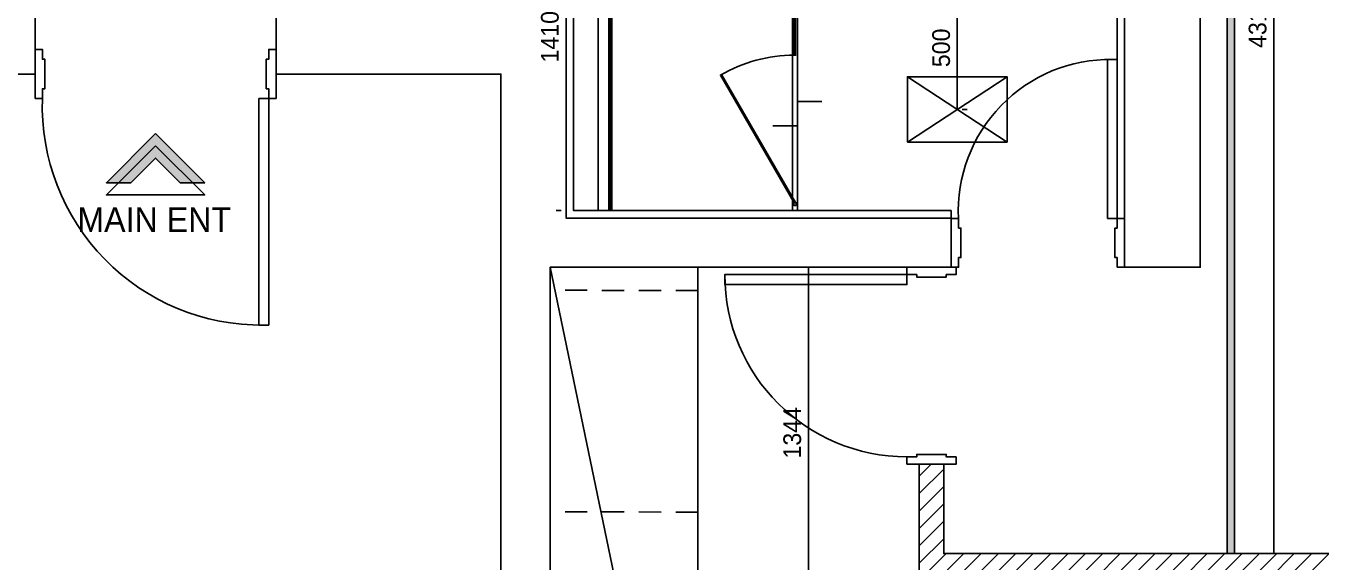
# Model space of a CAD drawing. Header units: millimetres. Extents: x 346859 to 753976, y -86090 to 5333.
# Drawn here: x 429710 to 434973, y -22960 to -20782 of the extents above; entities that cross this region are included whole.
import ezdxf
from ezdxf.enums import TextEntityAlignment as Align

# ---------------------------------------------------------------- set-up
doc = ezdxf.new("R2010")
doc.units = ezdxf.units.MM
doc.header["$LTSCALE"] = 60
doc.linetypes.add('HID', pattern=[2.5, 1.5, -1])
for name, color, linetype in [('06-FUR', 6, 'Continuous'), ('07-DIM WAL', 5, 'Continuous'), ('2CONTINUOUS', 2, 'Continuous'), ('3.기호.계단선', 30, 'Continuous'), ('ac-wall-fin', 3, 'Continuous'), ('CEIL-LIGHT', 7, 'Continuous'), ('CO-BATH', 6, 'Continuous'), ('CO-DO-FR', 7, 'Continuous'), ('CO-DOOR', 8, 'Continuous'), ('F-SYM', 7, 'Continuous')]:
    doc.layers.add(name, color=color, linetype=linetype)
doc.styles.add('YOURNAME', font='HY울릉도M.TTF')
doc.dimstyles.new('40', dxfattribs={"dimscale": 40, "dimtxt": 1.8, "dimasz": 0.9, "dimexe": 0.5, "dimexo": 1, "dimgap": 0.7, "dimtad": 1, "dimdec": 0, "dimzin": 0, "dimdsep": 46, "dimtxsty": 'YOURNAME', "dimblk": 'NONE', "dimcen": 0, "dimclrd": 1, "dimclre": 1, "dimclrt": 7, "dimadec": 0, "dimazin": 0, "dimtfac": 1, "dimtdec": 0, "dimtix": 1, "dimtmove": 2, "dimatfit": 3, "dimldrblk": 'NONE', "dimfxl": 1, "dimtolj": 1, "dimtzin": 0, "dimarcsym": 0})

# ---------------------------------------------------------------- blocks, each defined once
blk = doc.blocks.new('VUSAUSEH')
at = {"layer": '2CONTINUOUS'}
for points in [[(401508.2, 44145.2), (401508.2, 36948.2), (403328.2, 36948.2), (403328.2, 36200.2), (403947.2, 36200.2), (403947.2, 36495.2)], [(406040.2, 32517.2), (406040.2, 35415.2), (407670.2, 35415.2), (407670.2, 35615.2), (406105.2, 35615.2), (406105.2, 37185.2), (408375.2, 37185.2), (408375.2, 35415.2), (408682.2, 35415.2), (408682.2, 38430.2), (408582.2, 38430.2), (408582.2, 37285.2), (407322.2, 37285.2), (407322.2, 38430.2), (405147.2, 38430.2), (405147.2, 38325.2), (405978.2, 38325.2), (405978.2, 36495.2), (404927.2, 36495.2), (404927.2, 36200.2), (405840.2, 36200.2), (405840.2, 31122.2)]]:
    blk.add_lwpolyline(points, dxfattribs=at)
blk = doc.blocks.new('F-SYM-ENT NAME')
at = {"layer": 'F-SYM'}
h = blk.add_hatch(color=1, dxfattribs=at)
h.dxf.hatch_style = 1
h.paths.add_polyline_path([(-181266.5, -29724.5), (-181466.5, -29924.5), (-181366.5, -29924.5), (-181266.5, -29824.5), (-181166.5, -29924.5), (-181066.5, -29924.5)])
at = {"layer": 'F-SYM', "color": 1}
for points in [[(-181266.5, -29724.5), (-181466.5, -29924.5), (-181366.5, -29924.5), (-181266.5, -29824.5), (-181166.5, -29924.5), (-181066.5, -29924.5)], [(-181266.5, -29774.5), (-181466.5, -29974.5), (-181066.5, -29974.5)]]:
    blk.add_lwpolyline(points, close=True, dxfattribs=at)
at = {"layer": 'F-SYM', "color": 1, "style": 'YOURNAME'}
blk.add_attdef('ENT', text='', height=100, dxfattribs=at).set_placement((-181266.5, -30024.5), align=Align.TOP_CENTER)
blk = doc.blocks.new('D-002')
at = {"layer": 'CO-DO-FR'}
for points in [[(0, 200), (0, 0), (30, 0), (30, 40), (40, 40), (40, 160), (30, 160), (30, 200), (0, 200)], [(800, 200), (800, 0), (770, 0), (770, 40), (760, 40), (760, 160), (770, 160), (770, 200), (800, 200)]]:
    blk.add_lwpolyline(points, close=True, dxfattribs=at)
at = {"layer": 'CO-DOOR'}
blk.add_lwpolyline([(730, 940), (730, 200), (770, 200), (770, 940)], close=True, dxfattribs=at)
blk.add_arc((770, 200), 740, 90, 180, dxfattribs=at)
blk = doc.blocks.new('cjswjdeh')
at = {"layer": 'ac-wall-fin'}
h = blk.add_hatch(dxfattribs=at)
h.set_pattern_fill('_USER', color=256, scale=50, angle=45, pattern_type=0)
h.set_pattern_definition([(45, (25711, 37440), (-35.355339, 35.355339), [])])
h.paths.add_polyline_path([(435492.7, 31322.2), (435743.2, 31322.2), (435743.2, 31922.2), (435743.2, 34252.2), (435592.7, 34252.2), (433440.2, 34252.2), (433440.2, 34615.2), (433340.2, 34615.2), (433340.2, 34152.2), (434702.7, 34152.2), (435492.7, 34152.2), (435492.7, 33362.2)])
h.paths.add_polyline_path([(435643.2, 35202.2), (435643.2, 35052.2), (435743.2, 35052.2), (435743.2, 35202.2)])
at = {"layer": '06-FUR', "color": 8, "linetype": 'HID'}
for p, q in [((432441.2, 35320.7), (431841.2, 35322)), ((432441.2, 34420.7), (431841.2, 34422))]:
    blk.add_line(p, q, dxfattribs=at)
at = {"layer": '06-FUR', "color": 8}
blk.add_lwpolyline([(431840.2, 35415.2), (432440.2, 35415.2), (432440.2, 32526.2), (431840.2, 32526.2), (431840.2, 35415.2), (432440.2, 32526.2)], dxfattribs=at)
at = {"layer": '3.기호.계단선', "color": 8}
blk.add_line((432845.2, 37056.4), (432845.2, 35646.4), dxfattribs=at)
blk.add_lwpolyline([(432945.2, 36089.1), (432845.2, 36089.1), (432845.2, 35989.1), (432745.2, 35989.1)], dxfattribs=at)
at = {"layer": 'ac-wall-fin', "color": 8}
blk.add_line((433470.2, 35616.4), (433470.2, 35646.4), dxfattribs=at)
at = {"layer": 'ac-wall-fin'}
blk.add_line((433340.2, 34615.2), (433340.2, 34152.2), dxfattribs=at)
at = {"layer": 'ac-wall-fin', "color": 8}
blk.add_lwpolyline([(434145.2, 35615.2), (434145.2, 37156.4), (431935.2, 37156.4), (431935.2, 35646.4), (433470.2, 35646.4)], dxfattribs=at)
at = {"layer": 'ac-wall-fin'}
blk.add_lwpolyline([(433340.2, 34615.2), (433440.2, 34615.2), (433440.2, 34252.2), (435743.2, 34252.2)], dxfattribs=at)
at = {"layer": 'CO-BATH', "color": 8}
for points in [[(432825.2, 37056.4), (432825.2, 35646.4), (432845.2, 35646.4), (432845.2, 37056.4)], [(432837.7, 37036.4), (432837.7, 36276.4), (432832.7, 36276.4), (432832.7, 37036.4)], [(432537, 36198.5), (432837, 35678.9), (432832.7, 35676.4), (432532.7, 36196)], [(432845.2, 35646.4), (432845.2, 35676.4), (432840.2, 35676.4), (432840.2, 35666.4), (432830.2, 35666.4), (432830.2, 35676.4), (432825.2, 35676.4), (432825.2, 35646.4)]]:
    blk.add_lwpolyline(points, close=True, dxfattribs=at)
blk.add_arc((432832.7, 35676.4), 600, 90, 120, dxfattribs=at)
at = {"layer": 'CO-DO-FR', "color": 8}
for points in [[(429747.2, 36100.2), (429747.2, 36300.2), (429777.2, 36300.2), (429777.2, 36260.2), (429787.2, 36260.2), (429787.2, 36140.2), (429777.2, 36140.2), (429777.2, 36100.2), (429747.2, 36100.2)], [(430727.2, 36100.2), (430727.2, 36300.2), (430697.2, 36300.2), (430697.2, 36260.2), (430687.2, 36260.2), (430687.2, 36140.2), (430697.2, 36140.2), (430697.2, 36100.2), (430727.2, 36100.2)], [(433470.2, 35613.9), (433470.2, 35415.2), (433500, 35415.2), (433500, 35454.9), (433510, 35454.9), (433510, 35574.2), (433500, 35574.2), (433500, 35613.9), (433470.2, 35613.9)], [(434175.2, 35613.9), (434175.2, 35415.2), (434145.4, 35415.2), (434145.4, 35454.9), (434135.5, 35454.9), (434135.5, 35574.2), (434145.4, 35574.2), (434145.4, 35613.9), (434175.2, 35613.9)]]:
    blk.add_lwpolyline(points, close=True, dxfattribs=at)
at = {"layer": 'CO-DOOR', "color": 8}
for points in [[(434105.6, 36259.3), (434105.6, 35613.9), (434145.4, 35613.9), (434145.4, 36259.3)], [(430657.2, 35180.2), (430657.2, 36100.2), (430697.2, 36100.2), (430697.2, 35180.2)]]:
    blk.add_lwpolyline(points, close=True, dxfattribs=at)
for centre, radius, start, end in [((434115.6, 35643.1), 616.3, 89.076, 182.7159), ((430667.2, 36070.6), 890.5, 178.0974, 270.6434)]:
    blk.add_arc(centre, radius, start, end, dxfattribs=at)
blk.add_blockref('VUSAUSEH', (25800, 0))
at = {"layer": 'CO-DOOR', "color": 8, "rotation": 90}
blk.add_blockref('D-002', (433490.2, 34615.2), dxfattribs=at)
at = {"layer": 'F-SYM', "color": 8}
ref = blk.add_blockref('F-SYM-ENT NAME', (248970.7, 65683.3), dxfattribs=dict(at, xscale=-1))
ref.add_attrib('ENT', 'MAIN ENT', dxfattribs={"color": 1, "height": 100, "style": 'YOURNAME'}).set_placement((430231.6, 35658.8), align=Align.TOP_CENTER)
blk = doc.blocks.new('*D91')
at = {"layer": '07-DIM WAL', "color": 1, "lineweight": -2, "transparency": 16777216}
for p, q in [((431865.2, -20121.2), (431885.2, -20121.2)), ((431905.2, -20121.2), (431905.2, -21531.2)), ((431865.2, -21531.2), (431885.2, -21531.2))]:
    blk.add_line(p, q, dxfattribs=at)
at = {"layer": 'Defpoints', "color": 0, "transparency": 16777216}
for p in [(431905.2, -20121.2), (431905.2, -21531.2), (431905.2, -21531.2)]:
    blk.add_point(p, dxfattribs=at)
at = {"layer": '07-DIM WAL', "color": 7, "transparency": 16777216, "insert": (431839.8, -20826.2), "char_height": 72, "attachment_point": 5, "rotation": 90, "style": 'YOURNAME'}
blk.add_mtext('\\A1;1410', dxfattribs=at)
blk = doc.blocks.new('_None')
blk = doc.blocks.new('*D94')
at = {"layer": '07-DIM WAL', "color": 1, "lineweight": -2, "transparency": 16777216}
for p, q in [((433495.2, -21121.2), (433495.2, -20621.2)), ((433535.2, -20621.2), (433515.2, -20621.2)), ((433535.2, -21121.2), (433515.2, -21121.2))]:
    blk.add_line(p, q, dxfattribs=at)
at = {"layer": 'Defpoints', "color": 0, "transparency": 16777216}
for p in [(433495.2, -20621.2), (433495.2, -20621.2), (433495.2, -21121.2)]:
    blk.add_point(p, dxfattribs=at)
at = {"layer": '07-DIM WAL', "color": 7, "transparency": 16777216, "insert": (433429.8, -20871.2), "char_height": 72, "attachment_point": 5, "rotation": 90, "style": 'YOURNAME'}
blk.add_mtext('\\A1;500', dxfattribs=at)
blk = doc.blocks.new('*D99')
at = {"layer": '07-DIM WAL', "color": 1, "lineweight": -2, "transparency": 16777216}
for p, q in [((434661.2, -18608.4), (434801.3, -18608.4)), ((434781.3, -18608.4), (434781.3, -22925.4)), ((434661.2, -22925.4), (434801.3, -22925.4))]:
    blk.add_line(p, q, dxfattribs=at)
at = {"layer": 'Defpoints', "color": 0, "transparency": 16777216}
for p in [(434621.2, -18608.4), (434621.2, -22925.4), (434781.3, -22925.4)]:
    blk.add_point(p, dxfattribs=at)
at = {"layer": '07-DIM WAL', "color": 7, "transparency": 16777216, "insert": (434715.8, -20766.9), "char_height": 72, "attachment_point": 5, "rotation": 90, "style": 'YOURNAME'}
blk.add_mtext('\\A1;4317', dxfattribs=at)
blk = doc.blocks.new('*D280')
at = {"layer": '07-DIM WAL', "color": 1, "lineweight": -2, "transparency": 16777216}
for p, q in [((432850.2, -21762.4), (432870.2, -21762.4)), ((432890.2, -23106.9), (432890.2, -21762.4)), ((432850.2, -23106.9), (432870.2, -23106.9))]:
    blk.add_line(p, q, dxfattribs=at)
at = {"layer": 'Defpoints', "color": 0, "transparency": 16777216}
for p in [(432890.2, -21762.4), (432890.2, -21762.4), (432890.2, -23106.9)]:
    blk.add_point(p, dxfattribs=at)
at = {"layer": '07-DIM WAL', "color": 7, "transparency": 16777216, "insert": (432824.8, -22434.7), "char_height": 72, "attachment_point": 5, "rotation": 90, "style": 'YOURNAME'}
blk.add_mtext('\\A1;1344', dxfattribs=at)

msp = doc.modelspace()

# ---------------------------------------------------------------- hatches: boundary and pattern name
at = {"layer": 'CEIL-LIGHT'}
h = msp.add_hatch(color=140, dxfattribs=at)
h.dxf.hatch_style = 1
h.paths.add_polyline_path([(434591.2, -22925.4), (434591.2, -18638.4), (429328.2, -18638.4), (429328.2, -18608.4), (434621.2, -18608.4), (434621.2, -22925.4)])

# ---------------------------------------------------------------- linework, layer by layer
at = {"layer": '3.기호.계단선'}
for p, q in [((433292.7, -21253.7), (433697.7, -20988.7)), ((433292.7, -20988.7), (433697.7, -21253.7))]:
    msp.add_line(p, q, dxfattribs=at)
at = {"layer": '3.기호.계단선', "color": 10, "linetype": 'HID', "const_width": 20}
msp.add_lwpolyline([(432085.2, -21531.2), (432085.2, -20121.2)], dxfattribs=at)
at = {"layer": '3.기호.계단선'}
msp.add_lwpolyline([(433292.7, -21253.7), (433697.7, -21253.7), (433697.7, -20988.7), (433292.7, -20988.7)], close=True, dxfattribs=at)
at = {"layer": 'CEIL-LIGHT', "color": 140}
msp.add_lwpolyline([(434591.2, -22925.4), (434591.2, -18638.4), (429328.2, -18638.4), (429328.2, -18608.4), (434621.2, -18608.4), (434621.2, -22925.4)], close=True, dxfattribs=at)
at = {"layer": 'CEIL-LIGHT'}
msp.add_lwpolyline([(431935.2, -20121.2), (432035.2, -20121.2), (432035.2, -21531.2), (431935.2, -21531.2)], dxfattribs=at)

# ---------------------------------------------------------------- block references
msp.add_blockref('cjswjdeh', (0, -57177.6))

# ---------------------------------------------------------------- dimensions: what is measured, and where the dimension line sits
at = {"layer": '07-DIM WAL'}
for base, p1, p2, picture, middle in [((434781.3, -22925.4), (434621.2, -18608.4), (434621.2, -22925.4), '*D99', (434715.8, -20766.9)), ((431905.2, -21531.2), (431905.2, -20121.2), (431905.2, -21531.2), '*D91', (431839.8, -20826.2)), ((433495.2, -20621.2), (433495.2, -21121.2), (433495.2, -20621.2), '*D94', (433429.8, -20871.2)), ((432890.2121989, -21762.4390389), (432890.2121989, -23106.9390389), (432890.2121989, -21762.4390389), '*D280', (432824.7741164, -22434.6890389))]:
    dim = msp.add_linear_dim(base=base, p1=p1, p2=p2, angle=90, dimstyle='40', dxfattribs=at)
    dim.commit()
    dim.dimension.update_dxf_attribs({"geometry": picture, "text_midpoint": middle})

doc.saveas('drawing.dxf')
